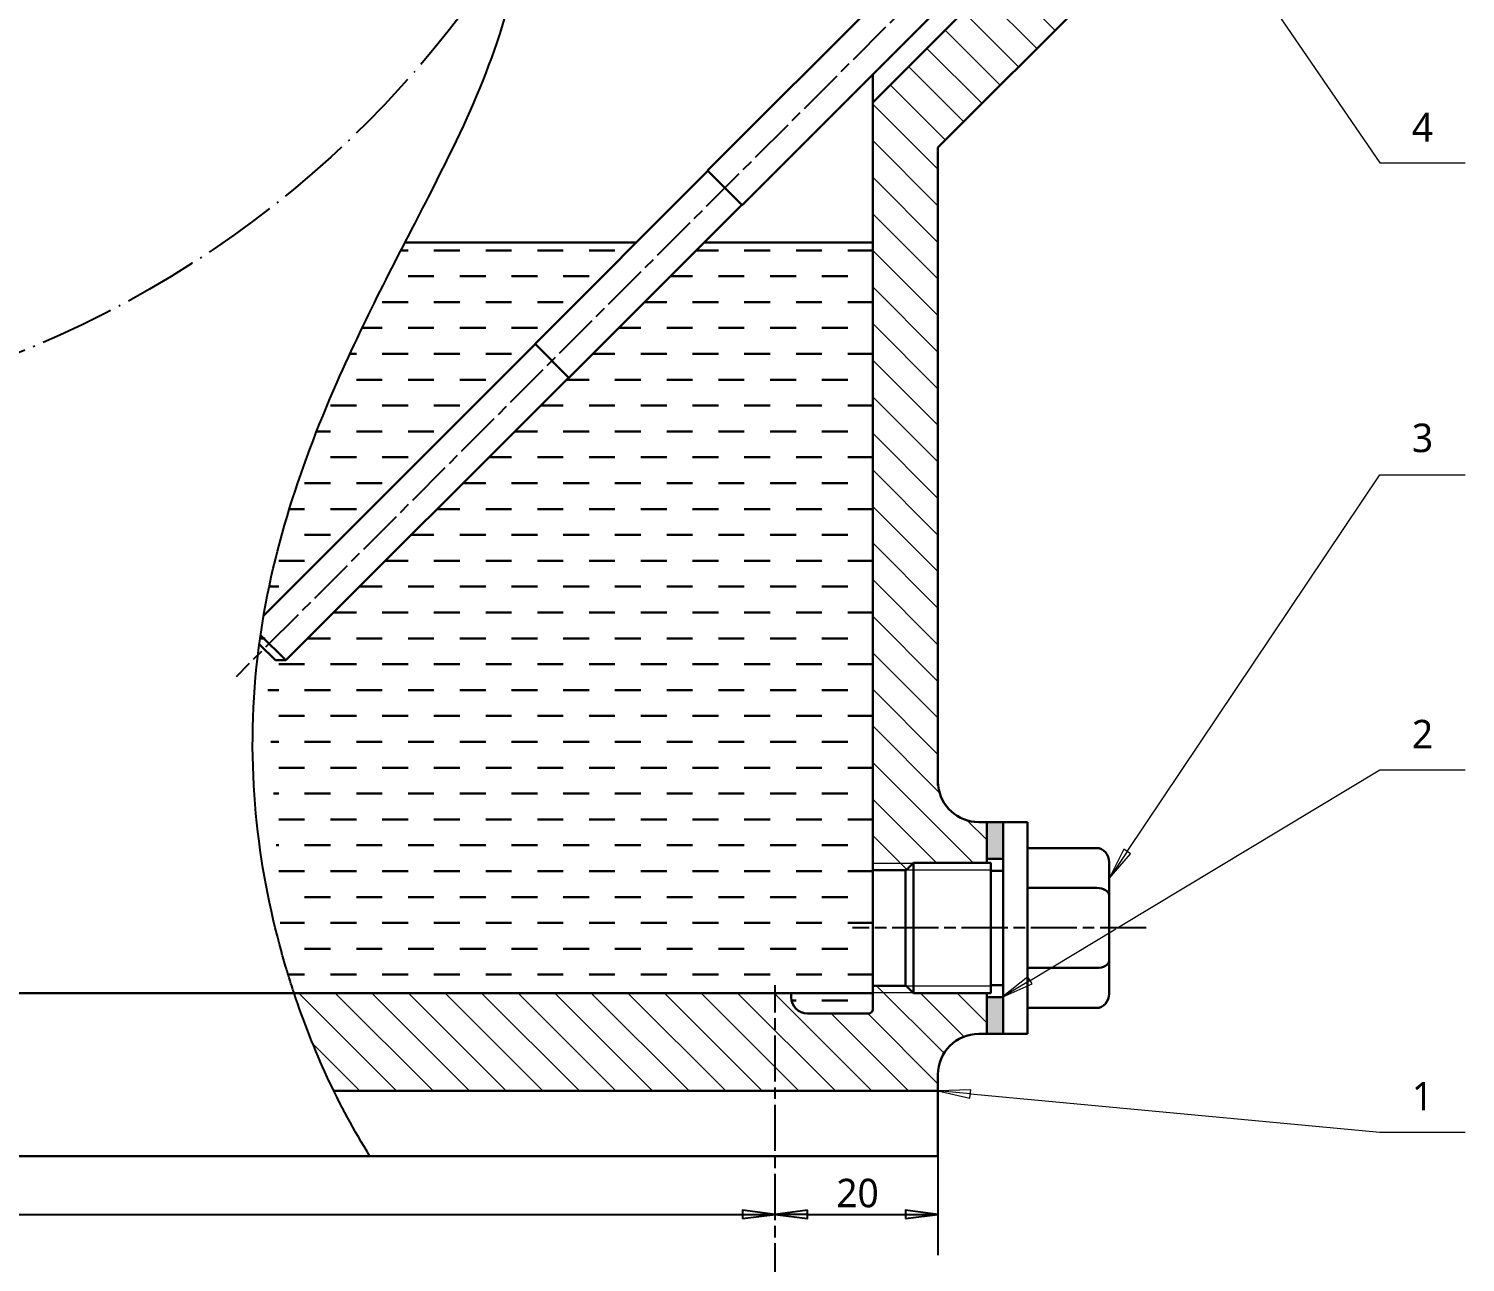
# Model space of a CAD drawing. Header units: millimetres. Extents: x -89 to 1313, y -72 to 900.
# Drawn here: x 505.9 to 682.2, y 393.3 to 544.7 of the extents above; entities that cross this region are included whole.
import ezdxf

# ---------------------------------------------------------------- set-up
doc = ezdxf.new("R2010")
doc.units = ezdxf.units.MM
doc.linetypes.add('CHAIN', pattern=[0.3543, 0.2362, -0.0295, 0.0591, -0.0295])
doc.linetypes.add('LONG_DASH_DOTTED', pattern=[0.6004, 0.4724, -0.0591, 0.0098, -0.0591])
for name, color, linetype, lineweight in [('中心线 (ISO)', 7, 'CHAIN', 25), ('剖面线 (ISO)', 7, 'Continuous', 18), ('可见 (ISO)', 7, 'Continuous', 30), ('可见窄的 (ISO)', 7, 'Continuous', 9), ('尺寸 (ISO)', 7, 'Continuous', 25), ('折线 (ISO)', 7, 'Continuous', 25), ('符号 (ISO)', 7, 'Continuous', 9), ('草图几何图元 (ISO)', 7, 'Continuous', 25)]:
    doc.layers.add(name, color=color, linetype=linetype, lineweight=lineweight)
doc.styles.add('注释文本 (ISO)', font='Microsoft YaHei.ttf')
doc.dimstyles.new('默认 (GB)', dxfattribs={"dimtxt": 3.5, "dimasz": 4, "dimexe": 5, "dimexo": 0, "dimgap": 0.75, "dimtad": 1, "dimrnd": 1e-08, "dimdsep": 46, "dimtxsty": '注释文本 (ISO)', "dimblk": 'Filled-1', "dimcen": 0.09, "dimdle": 10, "dimclrd": 256, "dimclre": 256, "dimclrt": 256, "dimaunit": 1, "dimadec": 3, "dimazin": 2, "dimtfac": 1, "dimtmove": 0, "dimatfit": 3, "dimldrblk": 'Filled-1', "dimfxl": 1, "dimtolj": 1, "dimtzin": 0, "dimlwd": -1, "dimlwe": -1, "dimarcsym": 0})
pattern_1 = [(135, (0, 0), (-2.245064, -2.245064), [])]

# ---------------------------------------------------------------- blocks, each defined once
blk = doc.blocks.new('Filled-1')
at = {"color": 0}
for p, q in [((0, 0), (-1, 0.125)), ((-1, 0.125), (-1, -0.125)), ((-1, 0), (0, 0)), ((-1, -0.125), (0, 0))]:
    blk.add_line(p, q, dxfattribs=at)
at = {"color": 0, "flags": 128}
blk.add_lwpolyline([(-1, -0.125), (0, 0), (-1, 0.125), (-1, -0.125)], dxfattribs=at)
at = {"color": 0}
blk.add_solid([(-1, -0.125), (0, 0), (-1, 0.125), (-1, -0.125)], dxfattribs=at)
blk = doc.blocks.new('*D12')
at = {"layer": 'Defpoints', "color": 0, "transparency": 16777216}
for p in [(347.5, 399.2), (597.5, 399.2), (597.5, 399.2)]:
    blk.add_point(p, dxfattribs=at)
at = {"layer": '尺寸 (ISO)', "transparency": 16777216}
blk.add_line((351.5, 399.2), (593.5, 399.2), dxfattribs=at)
at = {"layer": '尺寸 (ISO)', "transparency": 16777216, "xscale": 4, "yscale": 4, "zscale": 4, "rotation": 180}
blk.add_blockref('Filled-1', (347.5, 399.2), dxfattribs=at)
at = {"layer": '尺寸 (ISO)', "transparency": 16777216, "xscale": 4, "yscale": 4, "zscale": 4}
blk.add_blockref('Filled-1', (597.5, 399.2), dxfattribs=at)
at = {"layer": '尺寸 (ISO)', "transparency": 16777216, "insert": (468.66, 403.57), "char_height": 3.5, "attachment_point": 1, "style": '注释文本 (ISO)'}
blk.add_mtext('\\A1;250', dxfattribs=at)
blk = doc.blocks.new('*D13')
at = {"layer": 'Defpoints', "color": 0, "transparency": 16777216}
for p in [(617.5, 406.35), (597.5, 399.2), (617.5, 399.2)]:
    blk.add_point(p, dxfattribs=at)
at = {"layer": '尺寸 (ISO)', "transparency": 16777216}
for p, q in [((617.5, 406.35), (617.5, 394.2)), ((601.5, 399.2), (613.5, 399.2))]:
    blk.add_line(p, q, dxfattribs=at)
at = {"layer": '尺寸 (ISO)', "transparency": 16777216, "xscale": 4, "yscale": 4, "zscale": 4, "rotation": 180}
blk.add_blockref('Filled-1', (597.5, 399.2), dxfattribs=at)
at = {"layer": '尺寸 (ISO)', "transparency": 16777216, "xscale": 4, "yscale": 4, "zscale": 4}
blk.add_blockref('Filled-1', (617.5, 399.2), dxfattribs=at)
at = {"layer": '尺寸 (ISO)', "transparency": 16777216, "insert": (605.02, 403.57), "char_height": 3.5, "attachment_point": 1, "style": '注释文本 (ISO)'}
blk.add_mtext('\\A1;20', dxfattribs=at)
blk = doc.blocks.new('引出序号1')
at = {"layer": '符号 (ISO)'}
for p, q in [((621.53, 414.48), (617.5, 414.35)), ((621.43, 413.48), (621.53, 414.48)), ((621.48, 413.98), (617.5, 414.35)), ((617.5, 414.35), (621.43, 413.48)), ((621.48, 413.98), (671.73, 409.29)), ((671.73, 409.29), (682.23, 409.29))]:
    blk.add_line(p, q, dxfattribs=at)
at = {"layer": '符号 (ISO)', "flags": 128}
blk.add_lwpolyline([(621.53, 414.48), (617.5, 414.35), (621.43, 413.48), (621.53, 414.48)], dxfattribs=at)
at = {"layer": '符号 (ISO)'}
blk.add_solid([(621.53, 414.48), (617.5, 414.35), (621.43, 413.48), (621.53, 414.48)], dxfattribs=at)
at = {"layer": '符号 (ISO)', "insert": (676.98, 413.71), "char_height": 3.5, "attachment_point": 5, "style": '注释文本 (ISO)'}
blk.add_mtext('1', dxfattribs=at)
blk = doc.blocks.new('引出序号5')
at = {"layer": '符号 (ISO)'}
for p, q in [((648.04, 562.9), (645.78, 566.2)), ((648.45, 563.18), (645.78, 566.2)), ((645.78, 566.2), (647.63, 562.62)), ((647.63, 562.62), (648.45, 563.18)), ((648.04, 562.9), (671.73, 528.26)), ((671.73, 528.26), (682.23, 528.26))]:
    blk.add_line(p, q, dxfattribs=at)
at = {"layer": '符号 (ISO)', "flags": 128}
blk.add_lwpolyline([(648.45, 563.18), (645.78, 566.2), (647.63, 562.62), (648.45, 563.18)], dxfattribs=at)
at = {"layer": '符号 (ISO)'}
blk.add_solid([(648.45, 563.18), (645.78, 566.2), (647.63, 562.62), (648.45, 563.18)], dxfattribs=at)
at = {"layer": '符号 (ISO)', "insert": (676.98, 532.64), "char_height": 3.5, "attachment_point": 5, "style": '注释文本 (ISO)'}
blk.add_mtext('4', dxfattribs=at)
blk = doc.blocks.new('引出序号14')
at = {"layer": '符号 (ISO)'}
for p, q in [((640.72, 443.74), (671.73, 489.99)), ((671.73, 489.99), (682.23, 489.99)), ((640.31, 444.02), (638.5, 440.42)), ((640.72, 443.74), (638.5, 440.42)), ((638.5, 440.42), (641.14, 443.46)), ((641.14, 443.46), (640.31, 444.02))]:
    blk.add_line(p, q, dxfattribs=at)
at = {"layer": '符号 (ISO)', "flags": 128}
blk.add_lwpolyline([(640.31, 444.02), (638.5, 440.42), (641.14, 443.46), (640.31, 444.02)], dxfattribs=at)
at = {"layer": '符号 (ISO)'}
blk.add_solid([(640.31, 444.02), (638.5, 440.42), (641.14, 443.46), (640.31, 444.02)], dxfattribs=at)
at = {"layer": '符号 (ISO)', "insert": (676.98, 494.49), "char_height": 3.5, "attachment_point": 5, "style": '注释文本 (ISO)'}
blk.add_mtext('3', dxfattribs=at)
blk = doc.blocks.new('引出序号15')
at = {"layer": '符号 (ISO)'}
for p, q in [((639.67, 434.45), (671.73, 453.75)), ((671.73, 453.75), (682.23, 453.75)), ((628.8, 427.92), (639.33, 434.25)), ((628.55, 428.34), (625.38, 425.85)), ((628.8, 427.92), (625.38, 425.85)), ((625.38, 425.85), (629.06, 427.49)), ((629.06, 427.49), (628.55, 428.34))]:
    blk.add_line(p, q, dxfattribs=at)
at = {"layer": '符号 (ISO)', "flags": 128}
blk.add_lwpolyline([(628.55, 428.34), (625.38, 425.85), (629.06, 427.49), (628.55, 428.34)], dxfattribs=at)
at = {"layer": '符号 (ISO)'}
blk.add_solid([(628.55, 428.34), (625.38, 425.85), (629.06, 427.49), (628.55, 428.34)], dxfattribs=at)
at = {"layer": '符号 (ISO)', "insert": (676.98, 458.15), "char_height": 3.5, "attachment_point": 5, "style": '注释文本 (ISO)'}
blk.add_mtext('2', dxfattribs=at)

msp = doc.modelspace()

# ---------------------------------------------------------------- hatches: boundary and pattern name
at = {"layer": '剖面线 (ISO)'}
h = msp.add_hatch(dxfattribs=at)
h.set_pattern_fill('ANSI31', color=256, scale=25.4, angle=90, style=0)
h.set_pattern_definition(pattern_1)
edge = h.paths.add_edge_path()
edge.add_ellipse((622.4967, 452.3539), major_axis=(0.5205, -4.9728), ratio=1, start_angle=270, end_angle=354.024533)
edge.add_line((622.4967, 447.3539), (623.4967, 447.3539))
edge.add_line((623.4967, 447.3539), (623.4967, 443.1659))
edge.add_line((623.4967, 443.1659), (623.4967, 442.8539))
edge.add_line((623.4967, 442.8539), (623.4967, 442.3539))
edge.add_line((623.4967, 442.3539), (614.4967, 442.3539))
edge.add_line((614.4967, 442.3539), (613.5957, 441.4529))
edge.add_line((613.5957, 441.4529), (609.4967, 441.4529))
edge.add_line((609.4967, 441.4529), (609.4967, 535.6896))
edge.add_line((609.4967, 535.6896), (623.7468, 549.9397))
edge.add_line((623.7468, 549.9397), (624.5678, 549.9397))
edge.add_line((624.5678, 549.9397), (630.9317, 556.3036))
edge.add_line((630.9317, 556.3036), (633.0531, 554.1823))
edge.add_line((633.0531, 554.1823), (635.5279, 551.7074))
edge.add_line((635.5279, 551.7074), (636.9422, 553.1217))
edge.add_line((636.9422, 553.1217), (638.7099, 551.3539))
edge.add_line((638.7099, 551.3539), (617.4967, 530.1407))
edge.add_line((617.4967, 530.1407), (617.4967, 452.3539))
edge.add_line((617.4967, 452.3539), (617.4967, 451.8445))
edge.add_line((617.4967, 451.8445), (617.5239, 451.8334))
for points in [[(625.4967, 442.8539), (625.4967, 447.3539), (623.4967, 447.3539), (623.4967, 443.1659), (623.4967, 442.8539)], [(625.4967, 421.3539), (625.4967, 425.8539), (623.4967, 425.8539), (623.4967, 425.5419), (623.4967, 421.3539)]]:
    msp.add_hatch(color=256, dxfattribs=at).paths.add_polyline_path(points)
h = msp.add_hatch(dxfattribs=at)
h.set_pattern_fill('ANSI31', color=256, scale=25.4, angle=90, style=0)
h.set_pattern_definition(pattern_1)
edge = h.paths.add_edge_path()
edge.add_spline(control_points=[(543.3432, 414.3536), (541.446, 418.244), (539.8146, 422.2858), (538.4608, 426.3539)], knot_values=[0.96494249, 0.96494249, 0.96494249, 0.96494249, 2.24287955, 2.24287955, 2.24287955, 2.24287955], degree=3, periodic=0)
edge.add_line((538.4608, 426.3539), (599.4967, 426.3539))
edge.add_line((599.4967, 426.3539), (599.4967, 425.8539))
edge.add_ellipse((601.4967, 425.8539), major_axis=(0, -2), ratio=1, start_angle=270, end_angle=360)
edge.add_line((601.4967, 423.8539), (608.9967, 423.8539))
edge.add_ellipse((608.9967, 424.3539), major_axis=(0.5, 0), ratio=1, start_angle=270, end_angle=360)
edge.add_line((609.4967, 424.3539), (609.4967, 427.2549))
edge.add_line((609.4967, 427.2549), (613.5957, 427.2549))
edge.add_line((613.5957, 427.2549), (614.4967, 426.3539))
edge.add_line((614.4967, 426.3539), (623.4967, 426.3539))
edge.add_line((623.4967, 426.3539), (623.4967, 425.8539))
edge.add_line((623.4967, 425.8539), (623.4967, 425.5419))
edge.add_line((623.4967, 425.5419), (623.4967, 421.3539))
edge.add_line((623.4967, 421.3539), (622.4967, 421.3539))
edge.add_ellipse((622.4967, 416.3539), major_axis=(-5, 0), ratio=1, start_angle=270, end_angle=360)
edge.add_line((617.4967, 416.3539), (617.4967, 414.3539))
edge.add_line((617.4967, 414.3539), (543.3438, 414.3539))
edge.add_line((543.3438, 414.3539), (543.3432, 414.3536))
at = {"layer": '可见 (ISO)'}
h = msp.add_hatch(dxfattribs=at)
h.set_pattern_fill('DASH', color=256)
edge = h.paths.add_edge_path(flags=17)
edge.add_line((580.4806, 518.5097), (552.0857, 518.5097))
edge.add_spline(control_points=[(552.0857, 518.5097), (549.3358, 513.1736), (546.4315, 507.4525), (538.9542, 490.43), (535.3832, 479.451), (532.4106, 454.1627), (534.0214, 441.898), (536.9384, 431.3539)], knot_values=[0.05181587, 0.05181587, 0.05181587, 0.05181587, 1.64788477, 1.64788477, 4.50019807, 4.50019807, 7.76977389, 7.76977389, 7.76977389, 7.76977389], degree=3, periodic=0)
edge.add_line((534.7773, 472.7357), (568.07, 506.0283))
edge.add_line((568.07, 506.0283), (568.0346, 506.0637))
edge.add_line((568.0346, 506.0637), (580.4806, 518.5097))
edge = h.paths.add_edge_path()
edge.add_line((609.4967, 518.5097), (588.8245, 518.5097))
edge.add_line((588.8245, 518.5097), (572.2065, 501.8918))
edge.add_line((572.2065, 501.8918), (537.4522, 467.2082))
edge.add_line((537.4522, 467.2082), (536.1794, 467.2082))
edge.add_line((536.1794, 467.2082), (534.7652, 468.6224))
edge.add_line((534.7652, 468.6224), (534.0233, 467.8805))
edge.add_spline(control_points=[(534.0233, 467.8805), (534.0149, 467.8099), (534.0065, 467.7393), (532.4106, 454.1627), (534.0214, 441.898), (536.9384, 431.3539)], knot_values=[0.05181587, 0.05181587, 0.05181587, 0.05181587, 0.06891942, 0.06891942, 3.33849524, 3.33849524, 3.33849524, 3.33849524], degree=3, periodic=0)
edge.add_spline(control_points=[(536.9384, 431.3539), (536.9879, 431.175), (537.0379, 430.9962), (537.2002, 430.4217), (537.3131, 430.0314), (537.5758, 429.1423), (537.7226, 428.6604), (538.0151, 427.7211), (538.153, 427.2923), (538.3571, 426.6655), (538.4235, 426.4662), (538.4569, 426.3657), (538.4608, 426.3539), (538.4608, 426.3539)], knot_values=[0.89624057, 0.89624057, 0.89624057, 0.89624057, 0.95198961, 0.95198961, 1.07631201, 1.07631201, 1.24634478, 1.24634478, 1.44780194, 1.44780194, 1.64165778, 1.64165778, 1.701625, 1.701625, 1.701625, 1.701625], degree=3, periodic=0)
edge.add_line((538.4608, 426.3539), (599.4967, 426.3539))
edge.add_line((599.4967, 426.3539), (608.9967, 426.3539))
edge.add_line((608.9967, 426.3539), (609.4967, 426.3539))
edge.add_line((609.4967, 426.3539), (609.4967, 426.4429))
edge.add_line((609.4967, 426.4429), (609.4967, 442.3539))
edge.add_line((609.4967, 442.3539), (609.4967, 518.5097))
h.paths.add_polyline_path([(609.4967, 426.3539), (608.9967, 426.3539), (599.4967, 426.3539), (599.4967, 425.8539, 0.41421356), (601.4967, 423.8539), (608.9967, 423.8539, 0.41421356), (609.4967, 424.3539)])

# ---------------------------------------------------------------- linework, layer by layer
at = {"layer": '中心线 (ISO)', "ltscale": 23.990969}
for p, q in [((641.129, 574.9862), (531.3417, 465.1989)), ((643.0608, 434.3539), (606.9967, 434.3539)), ((597.4967, 389.991), (597.4967, 427.3539))]:
    msp.add_line(p, q, dxfattribs=at)
at = {"layer": '可见 (ISO)'}
for p, q in [((617.4967, 555.5965), (589.2124, 527.3123)), ((621.7394, 551.3539), (593.4551, 523.0696)), ((617.4967, 530.1407), (638.7099, 551.3539)), ((609.4967, 535.6896), (623.7468, 549.9397)), ((609.4967, 539.1112), (609.4967, 534.8686)), ((609.4967, 442.3539), (609.4967, 534.8686)), ((617.4967, 530.1407), (617.4967, 452.3539)), ((589.2478, 527.2769), (568.0346, 506.0637)), ((593.4551, 523.0696), (589.2124, 527.3123)), ((593.4197, 523.105), (572.2065, 501.8918)), ((552.0857, 518.5097), (580.4806, 518.5097)), ((588.8245, 518.5097), (609.4967, 518.5097)), ((568.07, 506.0283), (534.7256, 472.684)), ((568.0346, 506.0637), (572.2065, 501.8918)), ((572.1712, 501.9271), (537.4522, 467.2082)), ((534.1907, 469.1969), (536.1794, 467.2082)), ((534.3475, 470.3129), (537.4522, 467.2082)), ((536.1794, 467.2082), (537.4522, 467.2082)), ((622.4967, 447.3539), (623.4967, 447.3539)), ((623.4967, 447.3539), (623.4967, 442.3539)), ((623.4967, 447.3539), (625.4967, 447.3539)), ((623.4967, 442.8539), (623.4967, 447.3539)), ((625.4967, 421.3539), (625.4967, 447.3539)), ((625.4967, 447.3539), (628.4967, 447.3539)), ((628.4967, 421.3539), (628.4967, 447.3539)), ((625.4967, 442.8539), (623.4967, 442.8539)), ((628.4967, 444.1688), (636.9967, 444.1688)), ((609.4967, 426.3539), (609.4967, 442.3539)), ((613.5957, 441.4529), (609.4967, 441.4529)), ((613.4967, 441.3539), (614.4967, 442.3539)), ((613.4967, 427.3539), (613.4967, 441.3539)), ((614.4967, 442.3539), (614.4967, 426.3539)), ((614.4967, 442.3539), (623.9967, 442.3539)), ((623.9967, 426.3539), (623.9967, 442.3539)), ((623.9967, 441.3539), (625.4967, 441.3539)), ((638.4967, 438.3953), (638.4967, 442.4368)), ((628.4967, 439.2614), (636.9967, 439.2614)), ((638.4967, 430.3124), (638.4967, 438.3953)), ((638.4967, 426.271), (638.4967, 430.3124)), ((628.4967, 429.4464), (636.9967, 429.4464)), ((609.4967, 427.2549), (613.5957, 427.2549)), ((613.4967, 427.3539), (614.4967, 426.3539)), ((623.9967, 427.3539), (625.4967, 427.3539)), ((85.4967, 426.3539), (538.4608, 426.3539)), ((538.4608, 426.3539), (599.4967, 426.3539)), ((599.4967, 426.3539), (599.4967, 425.8539)), ((599.4967, 426.3539), (608.9967, 426.3539)), ((609.4967, 426.3539), (608.9967, 426.3539)), ((609.4967, 424.3539), (609.4967, 426.3539)), ((614.4967, 426.3539), (623.9967, 426.3539)), ((623.4967, 426.3539), (623.4967, 421.3539)), ((623.4967, 425.8539), (625.4967, 425.8539)), ((623.4967, 421.3539), (623.4967, 425.8539)), ((601.4967, 423.8539), (608.9967, 423.8539)), ((628.4967, 424.5389), (636.9967, 424.5389)), ((623.4967, 421.3539), (622.4967, 421.3539)), ((625.4967, 421.3539), (623.4967, 421.3539)), ((625.4967, 421.3539), (628.4967, 421.3539)), ((617.4967, 416.3539), (617.4967, 414.3539)), ((617.4967, 414.3539), (543.3438, 414.3539)), ((617.4967, 408.3539), (617.4967, 414.3539)), ((617.4967, 408.3539), (617.4967, 406.3539)), ((85.4967, 406.3539), (547.7744, 406.3539)), ((617.4967, 406.3539), (547.7744, 406.3539))]:
    msp.add_line(p, q, dxfattribs=at)
for centre, radius, start, end in [((622.4967, 452.3539), 5, 180, 185.975467), ((622.4967, 452.3539), 5, 185.975467, 270), ((601.4967, 425.8539), 2, 180, 270), ((608.9967, 424.3539), 0.5, 270, 0), ((622.4967, 416.3539), 5, 90, 180)]:
    msp.add_arc(centre, radius, start, end, dxfattribs=at)
for centre, major_axis, ratio, start_param, end_param in [((636.9967, 442.4368), (0, 1.7321), 0.8660254, 4.71238898, 6.28318531), ((636.9967, 438.3953), (-1.5, 0), 0.57735027, 3.14159265, 4.71238898), ((636.9967, 430.3124), (-1.5, 0), 0.57735027, 1.57079633, 3.14159265), ((636.9967, 426.271), (0, -1.7321), 0.8660254, 0, 1.57079633)]:
    msp.add_ellipse(centre, major_axis=major_axis, ratio=ratio, start_param=start_param, end_param=end_param, dxfattribs=at)
at = {"layer": '可见窄的 (ISO)'}
for p, q in [((623.4967, 442.2649), (609.4967, 442.2649)), ((623.9967, 441.4529), (613.5957, 441.4529)), ((613.5957, 427.2549), (623.9967, 427.2549)), ((609.4967, 426.4429), (623.4967, 426.4429))]:
    msp.add_line(p, q, dxfattribs=at)
at = {"layer": '折线 (ISO)'}
for q in [(617.4967, 452.3539), (617.5239, 451.8334)]:
    msp.add_line((617.4967, 451.8445), q, dxfattribs=at)
for points, knots in [([(536.9384, 431.3539), (534.0214, 441.898), (532.4106, 454.1627), (535.3832, 479.451), (538.9542, 490.43), (547.3861, 509.6258), (551.4309, 517.1963), (560.6459, 535.1917), (564.2571, 543.1115), (569.1073, 568.975), (569.9869, 587.7471), (570.0272, 606.3539)], [0.05181587, 0.05181587, 0.05181587, 0.05181587, 3.32139169, 3.32139169, 6.17370498, 6.17370498, 8.33772498, 8.33772498, 11.84741968, 11.84741968, 15.62930861, 15.62930861, 15.62930861, 15.62930861]), ([(538.4608, 426.3539), (538.4608, 426.3539), (538.4569, 426.3657), (538.4235, 426.4662), (538.3571, 426.6655), (538.153, 427.2923), (538.0151, 427.7211), (537.7226, 428.6604), (537.5758, 429.1423), (537.3131, 430.0314), (537.2002, 430.4217), (537.0379, 430.9962), (536.9879, 431.175), (536.9384, 431.3539)], [0.896240573, 0.896240573, 0.896240573, 0.896240573, 0.956207789, 0.956207789, 1.150063633, 1.150063633, 1.351520796, 1.351520796, 1.521553557, 1.521553557, 1.645875962, 1.645875962, 1.701624998, 1.701624998, 1.701624998, 1.701624998])]:
    msp.add_open_spline(points, degree=3, knots=knots, dxfattribs=at)
msp.add_open_spline([(547.7744, 406.3539), (543.898, 412.5276), (540.7742, 419.4022), (538.4608, 426.3539)], degree=3, dxfattribs=at)
at = {"layer": '草图几何图元 (ISO)', "linetype": 'LONG_DASH_DOTTED', "ltscale": 19.337498}
msp.add_circle((457.2467, 623.3539), 127.5, dxfattribs=at)

# ---------------------------------------------------------------- block references
at = {"layer": '符号 (ISO)'}
for name in ['引出序号5', '引出序号14', '引出序号15', '引出序号1']:
    msp.add_blockref(name, (0, 0), dxfattribs=at)

# ---------------------------------------------------------------- dimensions: what is measured, and where the dimension line sits
at = {"layer": '尺寸 (ISO)'}
for base, p1, p2, override, picture, middle in [((617.4967, 399.1983), (597.4967, 399.1983), (617.4967, 406.3539), {"dimgap": 0.75, "dimdec": 2, "dimse1": 1, "dimtol": 0, "dimlim": 0, "dimtp": 0, "dimtm": 0, "dimtdec": 2, "dimtofl": 0, "dimatfit": 1}, '*D13', (607.4967, 399.1983)), ((597.4967, 399.1983), (347.4967, 399.1983), (597.4967, 399.1983), {"dimgap": 0.75, "dimdec": 2, "dimse1": 1, "dimse2": 1, "dimtol": 0, "dimlim": 0, "dimtp": 0, "dimtm": 0, "dimtdec": 2, "dimtofl": 0, "dimatfit": 1}, '*D12', (472.4967, 399.1983))]:
    dim = msp.add_linear_dim(base=base, p1=p1, p2=p2, dimstyle='默认 (GB)', override=override, dxfattribs=at)
    dim.commit()
    dim.dimension.update_dxf_attribs({"geometry": picture, "text_midpoint": middle, "dimtype": 160})

doc.saveas('drawing.dxf')
